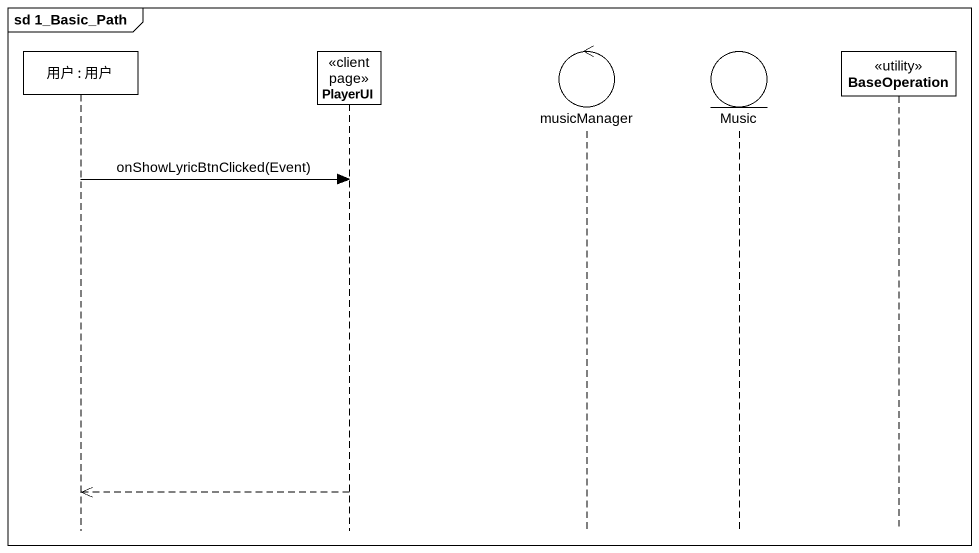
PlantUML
@startuml
mainframe sd 1_Basic_Path
hide footbox
participant "用户 : 用户" as 用户
participant PlayerUI <<client page>>
control musicManager
entity Music
participant BaseOperation <<utility>>

用户 -> PlayerUI : onShowLyricBtnClicked(Event)
PlayerUI -->> 用户
@enduml
